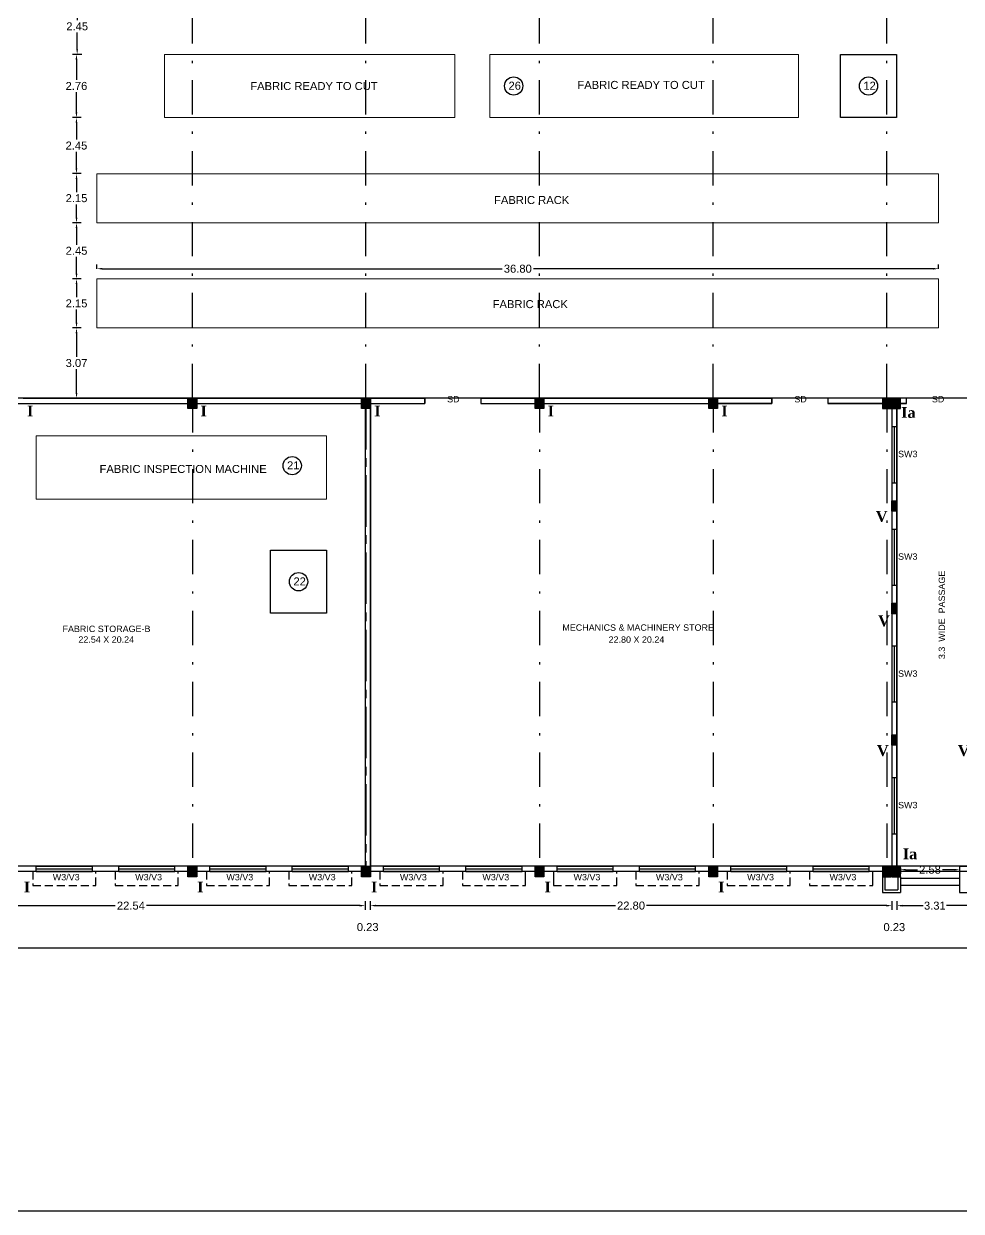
# Model space of a CAD drawing. Header units: metres. Extents: x 3715 to 4596, y 2418 to 2709.
# Drawn here: x 3842.2 to 3883.2, y 2556.4 to 2608.3 of the extents above; entities that cross this region are included whole.
import ezdxf

# ---------------------------------------------------------------- set-up
doc = ezdxf.new("R2010")
doc.units = ezdxf.units.M
doc.header["$MEASUREMENT"] = 0
for name, pattern in [('CENTER2', [1.125, 0.75, -0.125, 0.125, -0.125]), ('DASHDOT', [1, 0.5, -0.25, 0, -0.25]), ('DASHED', [0.75, 0.5, -0.25])]:
    doc.linetypes.add(name, pattern=pattern)
for name, color, linetype in [('BLK_1_FLR_0_BLT_UP_AREA', 46, 'Continuous'), ('BLK_1_FLR_0_CARPET_AREA', 46, 'Continuous'), ('BLK_1_FLR_0_CARPET_AREA_DEDUCT', 46, 'Continuous'), ('BLK_1_FLR_0_EXIT_WIDTH_ DOOR', 7, 'Continuous'), ('WORKSHOP_AREA', 7, 'Continuous')]:
    doc.layers.add(name, color=color, linetype=linetype)
doc.layers.add('MACHINE', color=7, linetype='Continuous', lineweight=0)
doc.styles.add('sheet - sub', font='arial.ttf', dxfattribs={"height": 48})
doc.styles.get("Standard").update_dxf_attribs({"font": 'arial.ttf'})
doc.styles.add('Times New Roman$101', font='timesbd.ttf', dxfattribs={"height": 3.024})
doc.dimstyles.get("Standard").update_dxf_attribs({"dimtxt": 0.35, "dimasz": 0.23, "dimexe": 0.18, "dimexo": 0.0625, "dimgap": 0.09, "dimtad": 0, "dimtih": 1, "dimtoh": 1, "dimzin": 0, "dimdsep": 46, "dimtxsty": 'Standard', "dimcen": 0.09, "dimadec": 0, "dimazin": 0, "dimtfac": 1, "dimtofl": 0, "dimtmove": 2, "dimatfit": 3, "dimfxl": 0, "dimtolj": 1, "dimtzin": 0, "dimarcsym": 0})

# ---------------------------------------------------------------- blocks, each defined once
blk = doc.blocks.new('*D97')
at = {"color": 0, "lineweight": -2, "ltscale": 0.1}
for p, q in [((3880.422, 2569.912), (3880.422, 2569.532)), ((3880.652, 2569.712), (3881.566, 2569.712)), ((3883.501, 2569.712), (3882.587, 2569.712)), ((3883.731, 2569.912), (3883.731, 2569.532))]:
    blk.add_line(p, q, dxfattribs=at)
at = {"color": 0, "ltscale": 0.1}
for points in [[(3880.652, 2569.751), (3880.652, 2569.674), (3880.422, 2569.712)], [(3883.501, 2569.751), (3883.501, 2569.674), (3883.731, 2569.712)]]:
    blk.add_solid(points, dxfattribs=at)
at = {"color": 0, "ltscale": 0.1, "insert": (3882.077, 2569.712), "char_height": 0.35, "attachment_point": 5}
blk.add_mtext('\\A1;3.31', dxfattribs=at)
blk = doc.blocks.new('*D98')
at = {"color": 0, "lineweight": -2, "ltscale": 0.1}
for p, q in [((3879.962, 2569.712), (3879.732, 2569.712)), ((3880.192, 2569.912), (3880.192, 2569.532)), ((3880.422, 2569.912), (3880.422, 2569.532)), ((3880.652, 2569.712), (3880.882, 2569.712))]:
    blk.add_line(p, q, dxfattribs=at)
at = {"color": 0, "ltscale": 0.1}
for points in [[(3879.962, 2569.751), (3879.962, 2569.674), (3880.192, 2569.712)], [(3880.652, 2569.751), (3880.652, 2569.674), (3880.422, 2569.712)]]:
    blk.add_solid(points, dxfattribs=at)
at = {"color": 0, "ltscale": 0.1, "insert": (3880.307, 2568.772), "char_height": 0.35, "attachment_point": 5}
blk.add_mtext('\\A1;0.23', dxfattribs=at)
blk = doc.blocks.new('*D99')
at = {"color": 0, "lineweight": -2, "ltscale": 0.1}
for p, q in [((3857.396, 2569.914), (3857.396, 2569.534)), ((3857.626, 2569.714), (3868.111, 2569.714)), ((3879.962, 2569.714), (3869.477, 2569.714)), ((3880.192, 2569.914), (3880.192, 2569.534))]:
    blk.add_line(p, q, dxfattribs=at)
at = {"color": 0, "ltscale": 0.1}
for points in [[(3857.626, 2569.752), (3857.626, 2569.676), (3857.396, 2569.714)], [(3879.962, 2569.752), (3879.962, 2569.676), (3880.192, 2569.714)]]:
    blk.add_solid(points, dxfattribs=at)
at = {"color": 0, "ltscale": 0.1, "insert": (3868.794, 2569.714), "char_height": 0.35, "attachment_point": 5}
blk.add_mtext('\\A1;22.80', dxfattribs=at)
blk = doc.blocks.new('*D100')
at = {"color": 0, "lineweight": -2, "ltscale": 0.1}
for p, q in [((3856.936, 2569.714), (3856.706, 2569.714)), ((3857.166, 2569.914), (3857.166, 2569.534)), ((3857.396, 2569.914), (3857.396, 2569.534)), ((3857.626, 2569.714), (3857.856, 2569.714))]:
    blk.add_line(p, q, dxfattribs=at)
at = {"color": 0, "ltscale": 0.1}
for points in [[(3856.936, 2569.752), (3856.936, 2569.676), (3857.166, 2569.714)], [(3857.626, 2569.752), (3857.626, 2569.676), (3857.396, 2569.714)]]:
    blk.add_solid(points, dxfattribs=at)
at = {"color": 0, "ltscale": 0.1, "insert": (3857.281, 2568.774), "char_height": 0.35, "attachment_point": 5}
blk.add_mtext('\\A1;0.23', dxfattribs=at)
blk = doc.blocks.new('*D101')
at = {"color": 0, "lineweight": -2, "ltscale": 0.1}
for p, q in [((3834.626, 2569.912), (3834.626, 2569.532)), ((3834.856, 2569.712), (3846.244, 2569.712)), ((3856.936, 2569.712), (3847.61, 2569.712)), ((3857.166, 2569.912), (3857.166, 2569.532))]:
    blk.add_line(p, q, dxfattribs=at)
at = {"color": 0, "ltscale": 0.1}
for points in [[(3834.856, 2569.751), (3834.856, 2569.674), (3834.626, 2569.712)], [(3856.936, 2569.751), (3856.936, 2569.674), (3857.166, 2569.712)]]:
    blk.add_solid(points, dxfattribs=at)
at = {"color": 0, "ltscale": 0.1, "insert": (3846.927, 2569.712), "char_height": 0.35, "attachment_point": 5}
blk.add_mtext('\\A1;22.54', dxfattribs=at)
blk = doc.blocks.new('*D388')
at = {"color": 0, "lineweight": -2, "ltscale": 0.1}
for p, q in [((3834.396, 2568.068), (3834.396, 2567.688)), ((3834.626, 2567.868), (3903.842, 2567.868)), ((3963.273, 2567.868), (3905.375, 2567.868)), ((3963.503, 2568.068), (3963.503, 2567.688))]:
    blk.add_line(p, q, dxfattribs=at)
at = {"color": 0, "ltscale": 0.1}
for points in [[(3834.626, 2567.906), (3834.626, 2567.829), (3834.396, 2567.868)], [(3963.273, 2567.906), (3963.273, 2567.829), (3963.503, 2567.868)]]:
    blk.add_solid(points, dxfattribs=at)
at = {"color": 0, "ltscale": 0.1, "insert": (3904.609, 2567.868), "char_height": 0.35, "attachment_point": 5}
blk.add_mtext('\\A1;129.11', dxfattribs=at)
blk = doc.blocks.new('*D542')
at = {"layer": 'MACHINE', "color": 0, "lineweight": -2, "ltscale": 10}
for p, q in [((3844.75, 2594.971), (3844.37, 2594.971)), ((3844.55, 2594.741), (3844.55, 2593.707)), ((3844.55, 2592.135), (3844.55, 2593.169)), ((3844.75, 2591.905), (3844.37, 2591.905))]:
    blk.add_line(p, q, dxfattribs=at)
at = {"layer": 'MACHINE', "color": 0, "ltscale": 10}
for points in [[(3844.512, 2594.741), (3844.588, 2594.741), (3844.55, 2594.971)], [(3844.512, 2592.135), (3844.588, 2592.135), (3844.55, 2591.905)]]:
    blk.add_solid(points, dxfattribs=at)
at = {"layer": 'MACHINE', "color": 0, "ltscale": 10, "insert": (3844.55, 2593.438), "char_height": 0.35, "attachment_point": 5}
blk.add_mtext('\\A1;3.07', dxfattribs=at)
blk = doc.blocks.new('*D544')
at = {"layer": 'MACHINE', "color": 0, "lineweight": -2, "ltscale": 10}
for p, q in [((3844.75, 2599.571), (3844.37, 2599.571)), ((3844.55, 2599.341), (3844.55, 2598.613)), ((3844.55, 2597.348), (3844.55, 2598.076)), ((3844.75, 2597.118), (3844.37, 2597.118))]:
    blk.add_line(p, q, dxfattribs=at)
at = {"layer": 'MACHINE', "color": 0, "ltscale": 10}
for points in [[(3844.512, 2599.341), (3844.588, 2599.341), (3844.55, 2599.571)], [(3844.512, 2597.348), (3844.588, 2597.348), (3844.55, 2597.118)]]:
    blk.add_solid(points, dxfattribs=at)
at = {"layer": 'MACHINE', "color": 0, "ltscale": 10, "insert": (3844.55, 2598.345), "char_height": 0.35, "attachment_point": 5}
blk.add_mtext('\\A1;2.45', dxfattribs=at)
blk = doc.blocks.new('*D559')
at = {"layer": 'MACHINE', "color": 0, "lineweight": -2, "ltscale": 10}
for p, q in [((3844.75, 2601.718), (3844.37, 2601.718)), ((3844.55, 2601.488), (3844.55, 2600.913)), ((3844.55, 2599.801), (3844.55, 2600.376)), ((3844.75, 2599.571), (3844.37, 2599.571))]:
    blk.add_line(p, q, dxfattribs=at)
at = {"layer": 'MACHINE', "color": 0, "ltscale": 10}
for points in [[(3844.512, 2601.488), (3844.588, 2601.488), (3844.55, 2601.718)], [(3844.512, 2599.801), (3844.588, 2599.801), (3844.55, 2599.571)]]:
    blk.add_solid(points, dxfattribs=at)
at = {"layer": 'MACHINE', "color": 0, "ltscale": 10, "insert": (3844.55, 2600.645), "char_height": 0.35, "attachment_point": 5}
blk.add_mtext('\\A1;2.15', dxfattribs=at)
blk = doc.blocks.new('*D545')
at = {"layer": 'MACHINE', "color": 0, "lineweight": -2, "ltscale": 10}
for p, q in [((3844.75, 2597.118), (3844.37, 2597.118)), ((3844.55, 2596.888), (3844.55, 2596.313)), ((3844.55, 2595.201), (3844.55, 2595.776)), ((3844.75, 2594.971), (3844.37, 2594.971))]:
    blk.add_line(p, q, dxfattribs=at)
at = {"layer": 'MACHINE', "color": 0, "ltscale": 10}
for points in [[(3844.512, 2596.888), (3844.588, 2596.888), (3844.55, 2597.118)], [(3844.512, 2595.201), (3844.588, 2595.201), (3844.55, 2594.971)]]:
    blk.add_solid(points, dxfattribs=at)
at = {"layer": 'MACHINE', "color": 0, "ltscale": 10, "insert": (3844.55, 2596.045), "char_height": 0.35, "attachment_point": 5}
blk.add_mtext('\\A1;2.15', dxfattribs=at)
blk = doc.blocks.new('*D546')
at = {"layer": 'MACHINE', "color": 0, "lineweight": -2, "ltscale": 10}
for p, q in [((3844.747, 2606.931), (3844.367, 2606.931)), ((3844.547, 2606.701), (3844.547, 2605.82)), ((3844.547, 2604.401), (3844.547, 2605.283)), ((3844.747, 2604.171), (3844.367, 2604.171))]:
    blk.add_line(p, q, dxfattribs=at)
at = {"layer": 'MACHINE', "color": 0, "ltscale": 10}
for points in [[(3844.508, 2606.701), (3844.585, 2606.701), (3844.547, 2606.931)], [(3844.508, 2604.401), (3844.585, 2604.401), (3844.547, 2604.171)]]:
    blk.add_solid(points, dxfattribs=at)
at = {"layer": 'MACHINE', "color": 0, "ltscale": 10, "insert": (3844.547, 2605.551), "char_height": 0.35, "attachment_point": 5}
blk.add_mtext('\\A1;2.76', dxfattribs=at)
blk = doc.blocks.new('*D547')
at = {"layer": 'MACHINE', "color": 0, "lineweight": -2, "ltscale": 10}
for p, q in [((3844.778, 2609.385), (3844.398, 2609.385)), ((3844.578, 2609.155), (3844.578, 2608.427)), ((3844.578, 2607.161), (3844.578, 2607.889)), ((3844.778, 2606.931), (3844.398, 2606.931))]:
    blk.add_line(p, q, dxfattribs=at)
at = {"layer": 'MACHINE', "color": 0, "ltscale": 10}
for points in [[(3844.54, 2609.155), (3844.616, 2609.155), (3844.578, 2609.385)], [(3844.54, 2607.161), (3844.616, 2607.161), (3844.578, 2606.931)]]:
    blk.add_solid(points, dxfattribs=at)
at = {"layer": 'MACHINE', "color": 0, "ltscale": 10, "insert": (3844.578, 2608.158), "char_height": 0.35, "attachment_point": 5}
blk.add_mtext('\\A1;2.45', dxfattribs=at)
blk = doc.blocks.new('*D560')
at = {"layer": 'MACHINE', "color": 0, "lineweight": -2, "ltscale": 10}
for p, q in [((3844.747, 2604.171), (3844.367, 2604.171)), ((3844.547, 2603.941), (3844.547, 2603.213)), ((3844.547, 2601.948), (3844.547, 2602.676)), ((3844.747, 2601.718), (3844.367, 2601.718))]:
    blk.add_line(p, q, dxfattribs=at)
at = {"layer": 'MACHINE', "color": 0, "ltscale": 10}
for points in [[(3844.508, 2603.941), (3844.585, 2603.941), (3844.547, 2604.171)], [(3844.508, 2601.948), (3844.585, 2601.948), (3844.547, 2601.718)]]:
    blk.add_solid(points, dxfattribs=at)
at = {"layer": 'MACHINE', "color": 0, "ltscale": 10, "insert": (3844.547, 2602.945), "char_height": 0.35, "attachment_point": 5}
blk.add_mtext('\\A1;2.45', dxfattribs=at)
blk = doc.blocks.new('*D554')
at = {"layer": 'MACHINE', "color": 0, "lineweight": -2, "ltscale": 10}
for p, q in [((3845.444, 2597.561), (3845.444, 2597.741)), ((3882.244, 2597.561), (3882.244, 2597.741)), ((3845.674, 2597.561), (3863.164, 2597.561)), ((3882.014, 2597.561), (3864.524, 2597.561))]:
    blk.add_line(p, q, dxfattribs=at)
at = {"layer": 'MACHINE', "color": 0, "ltscale": 10}
for points in [[(3845.674, 2597.599), (3845.674, 2597.523), (3845.444, 2597.561)], [(3882.014, 2597.599), (3882.014, 2597.523), (3882.244, 2597.561)]]:
    blk.add_solid(points, dxfattribs=at)
at = {"layer": 'MACHINE', "color": 0, "ltscale": 10, "insert": (3863.844, 2597.561), "char_height": 0.35, "attachment_point": 5}
blk.add_mtext('\\A1;36.80', dxfattribs=at)
blk = doc.blocks.new('*D663')
at = {"layer": 'BLK_1_FLR_0_EXIT_WIDTH_ DOOR', "color": 0, "lineweight": -2}
for p, q in [((3880.575, 2571.372), (3880.575, 2571.104)), ((3880.805, 2571.284), (3881.318, 2571.284)), ((3882.926, 2571.284), (3882.414, 2571.284)), ((3883.156, 2571.372), (3883.156, 2571.104))]:
    blk.add_line(p, q, dxfattribs=at)
at = {"layer": 'BLK_1_FLR_0_EXIT_WIDTH_ DOOR', "color": 0}
for points in [[(3880.805, 2571.323), (3880.805, 2571.246), (3880.575, 2571.284)], [(3882.926, 2571.323), (3882.926, 2571.246), (3883.156, 2571.284)]]:
    blk.add_solid(points, dxfattribs=at)
at = {"layer": 'BLK_1_FLR_0_EXIT_WIDTH_ DOOR', "color": 0, "insert": (3881.866, 2571.284), "char_height": 0.35, "attachment_point": 5}
blk.add_mtext('\\A1;2.58', dxfattribs=at)

msp = doc.modelspace()

# ---------------------------------------------------------------- hatches: boundary and pattern name
at = {"ltscale": 10}
for points in [[(3849.42298, 2591.90462), (3849.80631, 2591.90462), (3849.80631, 2591.44462), (3849.42298, 2591.44462)], [(3857.01298, 2591.90462), (3857.39631, 2591.90462), (3857.39631, 2591.44462), (3857.01298, 2591.44462)], [(3864.60298, 2591.90462), (3864.98631, 2591.90462), (3864.98631, 2591.44462), (3864.60298, 2591.44462)], [(3872.19298, 2591.90462), (3872.57631, 2591.90462), (3872.57631, 2591.44462), (3872.19298, 2591.44462)], [(3880.16631, 2591.90462), (3879.78298, 2591.90462), (3879.78298, 2591.44462), (3880.16631, 2591.44462)], [(3880.5752, 2591.90462), (3880.19187, 2591.90462), (3880.19187, 2591.44462), (3880.5752, 2591.44462)], [(3880.19187, 2586.95962), (3880.19187, 2587.41962), (3880.42187, 2587.41962), (3880.42187, 2586.95962)], [(3880.19187, 2582.47462), (3880.19187, 2582.93462), (3880.42187, 2582.93462), (3880.42187, 2582.47462)], [(3880.19187, 2576.72462), (3880.19187, 2577.18462), (3880.42187, 2577.18462), (3880.42187, 2576.72462)], [(3849.42298, 2571.43462), (3849.80631, 2571.43462), (3849.80631, 2570.97462), (3849.42298, 2570.97462)], [(3857.01298, 2571.43462), (3857.39631, 2571.43462), (3857.39631, 2570.97462), (3857.01298, 2570.97462)], [(3864.60298, 2571.43462), (3864.98631, 2571.43462), (3864.98631, 2570.97462), (3864.60298, 2570.97462)], [(3872.19298, 2571.43462), (3872.57631, 2571.43462), (3872.57631, 2570.97462), (3872.19298, 2570.97462)], [(3880.16631, 2571.43462), (3879.78298, 2571.43462), (3879.78298, 2570.97462), (3880.16631, 2570.97462)], [(3880.5752, 2571.43462), (3880.19187, 2571.43462), (3880.19187, 2570.97462), (3880.5752, 2570.97462)]]:
    msp.add_hatch(color=256, dxfattribs=at).paths.add_polyline_path(points)

# ---------------------------------------------------------------- linework, layer by layer
at = {"linetype": 'DASHDOT', "ltscale": 3}
for p, q in [((3849.61465, 2591.90456), (3849.61465, 2630.54462)), ((3857.20465, 2591.90456), (3857.20465, 2630.54462)), ((3864.79465, 2591.90456), (3864.79465, 2630.54462)), ((3872.38465, 2591.90456), (3872.38465, 2630.54462)), ((3879.97465, 2591.90456), (3879.97465, 2630.54462)), ((3849.61465, 2591.90462), (3849.61465, 2571.43462)), ((3864.79465, 2591.90462), (3864.79465, 2571.43462)), ((3872.38465, 2591.90462), (3872.38465, 2571.43462)), ((3879.97465, 2591.90462), (3879.97465, 2571.43462))]:
    msp.add_line(p, q, dxfattribs=at)
at = {"ltscale": 10}
for p, q in [((3842.21631, 2591.90462), (3849.42298, 2591.90462)), ((3842.21631, 2591.67462), (3849.42298, 2591.67462)), ((3849.80631, 2591.90462), (3857.01298, 2591.90462)), ((3849.80631, 2591.67462), (3857.01298, 2591.67462)), ((3857.39631, 2591.90462), (3859.77298, 2591.90462)), ((3857.39631, 2591.67462), (3859.77298, 2591.67462)), ((3857.39631, 2591.67462), (3857.39631, 2571.43462)), ((3859.77298, 2591.90462), (3859.77298, 2591.67462)), ((3862.22631, 2591.90462), (3864.60298, 2591.90462)), ((3862.22631, 2591.90462), (3862.22631, 2591.67462)), ((3862.22631, 2591.67462), (3864.60298, 2591.67462)), ((3864.98631, 2591.90462), (3872.19298, 2591.90462)), ((3864.98631, 2591.67462), (3872.19298, 2591.67462)), ((3872.57631, 2591.90462), (3874.95298, 2591.90435)), ((3874.95298, 2591.67435), (3872.57631, 2591.67435)), ((3874.95298, 2591.90435), (3874.95298, 2591.67435)), ((3879.78298, 2591.90462), (3877.40631, 2591.90462)), ((3877.40631, 2591.90462), (3877.40631, 2591.67462)), ((3879.78298, 2591.67462), (3877.40631, 2591.67462)), ((3880.84353, 2591.67462), (3880.84353, 2591.90462)), ((3857.16631, 2591.44462), (3857.16631, 2571.43462)), ((3880.19187, 2591.44462), (3880.19187, 2590.65879)), ((3880.42187, 2591.44462), (3880.42187, 2590.65879)), ((3880.19187, 2590.65879), (3880.42187, 2590.65879)), ((3880.19187, 2588.20545), (3880.19187, 2587.41962)), ((3880.19187, 2588.20545), (3880.42187, 2588.20545)), ((3880.42187, 2588.20545), (3880.42187, 2587.41962)), ((3880.19187, 2586.95962), (3880.19187, 2586.17379)), ((3880.42187, 2586.95962), (3880.42187, 2586.17379)), ((3880.19187, 2586.17379), (3880.42187, 2586.17379)), ((3880.19187, 2583.72045), (3880.19187, 2582.93462)), ((3880.19187, 2583.72045), (3880.42187, 2583.72045)), ((3880.42187, 2583.72045), (3880.42187, 2582.93462)), ((3880.19187, 2582.47462), (3880.19187, 2581.05629)), ((3880.42187, 2582.47462), (3880.42187, 2581.05629)), ((3880.42187, 2581.05629), (3880.19187, 2581.05629)), ((3880.19187, 2578.60295), (3880.19187, 2577.18462)), ((3880.42187, 2578.60295), (3880.19187, 2578.60295)), ((3880.42187, 2578.60295), (3880.42187, 2577.18462)), ((3880.19187, 2576.72462), (3880.19187, 2575.30629)), ((3880.42187, 2576.72462), (3880.42187, 2575.30629)), ((3880.42187, 2575.30629), (3880.19187, 2575.30629)), ((3880.19187, 2572.85295), (3880.19187, 2571.43462)), ((3880.19187, 2572.85295), (3880.42187, 2572.85295)), ((3880.42187, 2572.85295), (3880.42187, 2571.43462)), ((3842.79131, 2571.20462), (3842.79131, 2571.43462)), ((3842.79131, 2571.20462), (3842.79131, 2571.43462)), ((3845.24465, 2571.20462), (3845.24465, 2571.43462)), ((3846.39465, 2571.20462), (3846.39465, 2571.43462)), ((3848.84798, 2571.20462), (3848.84798, 2571.43462)), ((3850.38131, 2571.20462), (3850.38131, 2571.43462)), ((3850.38131, 2571.20462), (3850.38131, 2571.43462)), ((3852.83465, 2571.20462), (3852.83465, 2571.43462)), ((3853.98465, 2571.20462), (3853.98465, 2571.43462)), ((3856.43798, 2571.20462), (3856.43798, 2571.43462)), ((3857.97131, 2571.20462), (3857.97131, 2571.43462)), ((3857.97131, 2571.20462), (3857.97131, 2571.43462)), ((3860.42465, 2571.20462), (3860.42465, 2571.43462)), ((3861.57465, 2571.20462), (3861.57465, 2571.43462)), ((3864.02798, 2571.20462), (3864.02798, 2571.43462)), ((3865.56131, 2571.20462), (3865.56131, 2571.43462)), ((3865.56131, 2571.20462), (3865.56131, 2571.43462)), ((3868.01465, 2571.20462), (3868.01465, 2571.43462)), ((3869.16465, 2571.20462), (3869.16465, 2571.43462)), ((3871.61798, 2571.20462), (3871.61798, 2571.43462)), ((3873.15131, 2571.20462), (3873.15131, 2571.43462)), ((3873.15131, 2571.20462), (3873.15131, 2571.43462)), ((3875.60465, 2571.20462), (3875.60465, 2571.43462)), ((3876.75465, 2571.20462), (3876.75465, 2571.43462)), ((3879.20798, 2571.20462), (3879.20798, 2571.43462)), ((3880.5752, 2571.43462), (3880.19187, 2571.43462)), ((3880.19187, 2571.43462), (3880.19187, 2570.97462)), ((3880.5752, 2570.97462), (3880.5752, 2571.43462)), ((3883.15615, 2571.20462), (3880.5752, 2571.20462)), ((3883.15615, 2571.43462), (3883.73131, 2571.43462)), ((3883.15615, 2571.43462), (3883.15615, 2570.28462)), ((3879.78298, 2570.97462), (3879.78298, 2570.28462)), ((3879.89798, 2570.97462), (3879.89798, 2570.39962)), ((3880.19187, 2570.97462), (3880.5752, 2570.97462)), ((3880.46036, 2570.97462), (3880.46036, 2570.39962)), ((3883.15615, 2570.89795), (3880.5752, 2570.89795)), ((3880.57536, 2570.97462), (3880.57536, 2570.28462)), ((3879.78298, 2570.28462), (3880.57536, 2570.28462)), ((3879.89798, 2570.39962), (3880.46036, 2570.39962)), ((3883.15615, 2570.59129), (3880.5752, 2570.59129)), ((3883.15615, 2570.28462), (3883.96131, 2570.28462))]:
    msp.add_line(p, q, dxfattribs=at)
at = {"linetype": 'CENTER2', "ltscale": 3}
msp.add_line((3857.20465, 2591.90462), (3857.20465, 2571.43462), dxfattribs=at)
at = {"linetype": 'Continuous', "ltscale": 10}
for p, q in [((3880.19187, 2590.65879), (3880.19187, 2588.20545)), ((3880.42187, 2590.65879), (3880.42187, 2588.20545)), ((3880.19187, 2586.17379), (3880.19187, 2583.72045)), ((3880.42187, 2586.17379), (3880.42187, 2583.72045)), ((3880.19187, 2581.05629), (3880.19187, 2578.60295)), ((3880.42187, 2581.05629), (3880.42187, 2578.60295)), ((3880.19187, 2575.30629), (3880.19187, 2572.85295)), ((3880.42187, 2575.30629), (3880.42187, 2572.85295)), ((3842.79131, 2571.43462), (3845.24465, 2571.43462)), ((3842.79131, 2571.20462), (3845.24465, 2571.20462)), ((3846.39465, 2571.43462), (3848.84798, 2571.43462)), ((3846.39465, 2571.20462), (3848.84798, 2571.20462)), ((3850.38131, 2571.43462), (3852.83465, 2571.43462)), ((3850.38131, 2571.20462), (3852.83465, 2571.20462)), ((3853.98465, 2571.43462), (3856.43798, 2571.43462)), ((3853.98465, 2571.20462), (3856.43798, 2571.20462)), ((3857.97131, 2571.43462), (3860.42465, 2571.43462)), ((3857.97131, 2571.20462), (3860.42465, 2571.20462)), ((3861.57465, 2571.43462), (3864.02798, 2571.43462)), ((3861.57465, 2571.20462), (3864.02798, 2571.20462)), ((3865.56131, 2571.43462), (3868.01465, 2571.43462)), ((3865.56131, 2571.20462), (3868.01465, 2571.20462)), ((3869.16465, 2571.43462), (3871.61798, 2571.43462)), ((3869.16465, 2571.20462), (3871.61798, 2571.20462)), ((3873.15131, 2571.43462), (3875.60465, 2571.43462)), ((3873.15131, 2571.20462), (3875.60465, 2571.20462)), ((3876.75465, 2571.43462), (3879.20798, 2571.43462)), ((3876.75465, 2571.20462), (3879.20798, 2571.20462))]:
    msp.add_line(p, q, dxfattribs=at)
at = {"linetype": 'DASHED', "ltscale": 0.7}
for p, q in [((3846.24131, 2571.20462), (3846.24131, 2570.59129)), ((3849.00131, 2570.59129), (3849.00131, 2571.20462)), ((3850.22798, 2571.20462), (3850.22798, 2570.59129)), ((3852.98798, 2570.59129), (3852.98798, 2571.20462)), ((3853.83131, 2571.20462), (3853.83131, 2570.59129)), ((3856.59131, 2570.59129), (3856.59131, 2571.20462)), ((3857.81798, 2571.20462), (3857.81798, 2570.59129)), ((3860.57798, 2570.59129), (3860.57798, 2571.20462)), ((3861.42131, 2571.20462), (3861.42131, 2570.59129)), ((3868.16798, 2570.59129), (3868.16798, 2571.20462)), ((3869.01131, 2571.20462), (3869.01131, 2570.59129)), ((3871.77131, 2570.59129), (3871.77131, 2571.20462)), ((3872.99798, 2571.20462), (3872.99798, 2570.59129)), ((3875.75798, 2570.59129), (3875.75798, 2571.20462)), ((3876.60131, 2571.20462), (3876.60131, 2570.59129)), ((3846.24131, 2570.59129), (3849.00131, 2570.59129)), ((3850.22798, 2570.59129), (3852.98798, 2570.59129)), ((3853.83131, 2570.59129), (3856.59131, 2570.59129)), ((3857.81798, 2570.59129), (3860.57798, 2570.59129)), ((3861.42131, 2570.59129), (3864.18131, 2570.59129)), ((3865.40798, 2570.59129), (3868.16798, 2570.59129)), ((3869.01131, 2570.59129), (3871.77131, 2570.59129)), ((3872.99798, 2570.59129), (3875.75798, 2570.59129)), ((3876.60131, 2570.59129), (3879.36131, 2570.59129))]:
    msp.add_line(p, q, dxfattribs=at)
at = {"linetype": 'DASHED', "ltscale": 5}
for p, q in [((3864.18131, 2570.59129), (3864.18131, 2571.20462)), ((3865.40798, 2571.20462), (3865.40798, 2570.59129)), ((3879.36131, 2570.59129), (3879.36131, 2571.20462))]:
    msp.add_line(p, q, dxfattribs=at)
at = {"linetype": 'DASHED'}
msp.add_line((3883.15615, 2571.43462), (3880.5752, 2571.43462), dxfattribs=at)
for points in [[(3820.05361, 2641.35404), (3988.89013, 2641.35404), (3988.89013, 2556.35053), (3820.05361, 2556.35053)], [(3877.95094, 2606.93126), (3880.40428, 2606.93126), (3880.40428, 2604.17126), (3877.95094, 2604.17126)], [(3853.03133, 2585.25606), (3855.48466, 2585.25606), (3855.48466, 2582.49606), (3853.03133, 2582.49606)]]:
    msp.add_lwpolyline(points, close=True)
at = {"color": 1, "ltscale": 0.1}
msp.add_lwpolyline([(3971.05465, 2630.77462), (3971.05465, 2580.40462), (3963.50298, 2580.40462), (3963.50298, 2571.20462), (3834.39631, 2571.20462), (3834.39631, 2580.40462), (3826.84465, 2580.40462), (3826.84465, 2630.77462), (3971.05465, 2630.77462)], close=True, dxfattribs=at)
at = {"ltscale": 10}
for points in [[(3849.42298, 2591.90462), (3849.80631, 2591.90462), (3849.80631, 2591.44462), (3849.42298, 2591.44462)], [(3857.01298, 2591.90462), (3857.39631, 2591.90462), (3857.39631, 2591.44462), (3857.01298, 2591.44462)], [(3864.60298, 2591.90462), (3864.98631, 2591.90462), (3864.98631, 2591.44462), (3864.60298, 2591.44462)], [(3872.19298, 2591.90462), (3872.57631, 2591.90462), (3872.57631, 2591.44462), (3872.19298, 2591.44462)], [(3880.16631, 2591.90462), (3879.78298, 2591.90462), (3879.78298, 2591.44462), (3880.16631, 2591.44462)], [(3880.5752, 2591.90462), (3880.19187, 2591.90462), (3880.19187, 2591.44462), (3880.5752, 2591.44462)], [(3880.19187, 2586.95962), (3880.19187, 2587.41962), (3880.42187, 2587.41962), (3880.42187, 2586.95962)], [(3880.19187, 2582.47462), (3880.19187, 2582.93462), (3880.42187, 2582.93462), (3880.42187, 2582.47462)], [(3880.19187, 2576.72462), (3880.19187, 2577.18462), (3880.42187, 2577.18462), (3880.42187, 2576.72462)], [(3849.42298, 2571.43462), (3849.80631, 2571.43462), (3849.80631, 2570.97462), (3849.42298, 2570.97462)], [(3857.01298, 2571.43462), (3857.39631, 2571.43462), (3857.39631, 2570.97462), (3857.01298, 2570.97462)], [(3864.60298, 2571.43462), (3864.98631, 2571.43462), (3864.98631, 2570.97462), (3864.60298, 2570.97462)], [(3872.19298, 2571.43462), (3872.57631, 2571.43462), (3872.57631, 2570.97462), (3872.19298, 2570.97462)], [(3880.16631, 2571.43462), (3879.78298, 2571.43462), (3879.78298, 2570.97462), (3880.16631, 2570.97462)]]:
    msp.add_lwpolyline(points, close=True, dxfattribs=at)
for points in [[(3880.84353, 2591.90462), (3880.5752, 2591.90462)], [(3880.84353, 2591.67462), (3880.5752, 2591.67462)], [(3842.79131, 2571.43462), (3842.21631, 2571.43462)], [(3842.79131, 2571.20462), (3842.21631, 2571.20462)], [(3842.79131, 2571.31962), (3845.24465, 2571.31962)], [(3846.39465, 2571.43462), (3845.24465, 2571.43462)], [(3846.39465, 2571.20462), (3845.24465, 2571.20462)], [(3846.39465, 2571.31962), (3848.84798, 2571.31962)], [(3849.42298, 2571.43462), (3848.84798, 2571.43462)], [(3849.42298, 2571.20462), (3848.84798, 2571.20462)], [(3850.38131, 2571.43462), (3849.80631, 2571.43462)], [(3850.38131, 2571.20462), (3849.80631, 2571.20462)], [(3850.38131, 2571.31962), (3852.83465, 2571.31962)], [(3853.98465, 2571.43462), (3852.83465, 2571.43462)], [(3853.98465, 2571.20462), (3852.83465, 2571.20462)], [(3853.98465, 2571.31962), (3856.43798, 2571.31962)], [(3857.01298, 2571.43462), (3856.43798, 2571.43462)], [(3857.01298, 2571.20462), (3856.43798, 2571.20462)], [(3857.97131, 2571.43462), (3857.39631, 2571.43462)], [(3857.97131, 2571.20462), (3857.39631, 2571.20462)], [(3857.97131, 2571.31962), (3860.42465, 2571.31962)], [(3861.57465, 2571.43462), (3860.42465, 2571.43462)], [(3861.57465, 2571.20462), (3860.42465, 2571.20462)], [(3861.57465, 2571.31962), (3864.02798, 2571.31962)], [(3864.60298, 2571.43462), (3864.02798, 2571.43462)], [(3864.60298, 2571.20462), (3864.02798, 2571.20462)], [(3865.56131, 2571.43462), (3864.98631, 2571.43462)], [(3865.56131, 2571.20462), (3864.98631, 2571.20462)], [(3865.56131, 2571.31962), (3868.01465, 2571.31962)], [(3869.16465, 2571.43462), (3868.01465, 2571.43462)], [(3869.16465, 2571.20462), (3868.01465, 2571.20462)], [(3869.16465, 2571.31962), (3871.61798, 2571.31962)], [(3872.19298, 2571.43462), (3871.61798, 2571.43462)], [(3872.19298, 2571.20462), (3871.61798, 2571.20462)], [(3873.15131, 2571.43462), (3872.57631, 2571.43462)], [(3873.15131, 2571.20462), (3872.57631, 2571.20462)], [(3873.15131, 2571.31962), (3875.60465, 2571.31962)], [(3876.75465, 2571.43462), (3875.60465, 2571.43462)], [(3876.75465, 2571.20462), (3875.60465, 2571.20462)], [(3876.75465, 2571.31962), (3879.20798, 2571.31962)], [(3879.78298, 2571.43462), (3879.20798, 2571.43462)], [(3879.78298, 2571.20462), (3879.20798, 2571.20462)]]:
    msp.add_lwpolyline(points, dxfattribs=at)
at = {"linetype": 'Continuous', "ltscale": 0.9}
for points in [[(3880.30687, 2590.65879), (3880.30687, 2588.20545)], [(3880.30687, 2586.17379), (3880.30687, 2583.72045)], [(3880.30687, 2581.05629), (3880.30687, 2578.60295)], [(3880.30687, 2575.30629), (3880.30687, 2572.85295)]]:
    msp.add_lwpolyline(points, dxfattribs=at)
at = {"linetype": 'DASHED', "ltscale": 0.7}
msp.add_lwpolyline([(3842.63798, 2571.20462), (3842.63798, 2570.59129), (3845.39798, 2570.59129), (3845.39798, 2571.20462)], dxfattribs=at)
for centre in [(3863.66159, 2605.55126), (3879.17761, 2605.55126), (3853.97937, 2588.95143), (3854.258, 2583.87606)]:
    msp.add_circle(centre, 0.4)
at = {"layer": 'BLK_1_FLR_0_BLT_UP_AREA', "color": 46, "ltscale": 0.1}
msp.add_lwpolyline([(3896.59046, 2571.20462), (3834.39631, 2571.20462), (3834.39631, 2588.60795), (3826.84465, 2588.60795), (3826.84465, 2630.77462), (3971.05465, 2630.77462), (3971.05465, 2588.60795), (3963.50298, 2588.60795), (3963.50298, 2571.20462), (3901.28689, 2571.20462), (3901.28689, 2569.69243), (3902.19498, 2569.69243), (3902.19498, 2561.2088), (3895.68152, 2561.2088), (3895.68152, 2569.69243), (3896.59046, 2569.69243)], close=True, dxfattribs=at)
at = {"layer": 'BLK_1_FLR_0_CARPET_AREA', "color": 46}
for points in [[(3883.73131, 2571.43462), (3880.42187, 2571.43462), (3880.42187, 2591.67462), (3880.84353, 2591.67462), (3880.84353, 2591.90462), (3877.40631, 2591.90462), (3877.40631, 2591.67462), (3880.19187, 2591.67462), (3880.19187, 2571.43462), (3857.39631, 2571.43462), (3857.39631, 2591.67462), (3859.77298, 2591.67462), (3859.77298, 2591.90462), (3832.19215, 2591.90462)], [(3834.62631, 2591.67462), (3857.16631, 2591.67462), (3857.16631, 2571.43462), (3834.62631, 2571.43462)]]:
    msp.add_lwpolyline(points, dxfattribs=at)
at = {"layer": 'BLK_1_FLR_0_CARPET_AREA_DEDUCT'}
msp.add_lwpolyline([(3862.22631, 2591.67462), (3874.95298, 2591.67462), (3874.95298, 2591.90435), (3862.22631, 2591.90435)], close=True, dxfattribs=at)
at = {"layer": 'MACHINE', "lineweight": 13, "ltscale": 10}
for points in [[(3848.39418, 2606.93126), (3861.08866, 2606.93126), (3861.08866, 2604.17126), (3848.39418, 2604.17126)], [(3862.62199, 2604.17126), (3876.11094, 2604.17126), (3876.11094, 2606.93126), (3862.62199, 2606.93126)], [(3845.44428, 2599.57126), (3882.24428, 2599.57126), (3882.24428, 2601.71793), (3845.44428, 2601.71793)], [(3845.44428, 2594.97126), (3882.24428, 2594.97126), (3882.24428, 2597.11793), (3845.44428, 2597.11793)], [(3842.79018, 2590.25216), (3855.48466, 2590.25216), (3855.48466, 2587.49216), (3842.79018, 2587.49216)]]:
    msp.add_lwpolyline(points, close=True, dxfattribs=at)
at = {"layer": 'WORKSHOP_AREA'}
msp.add_lwpolyline([(3970.82465, 2591.90462), (3827.07465, 2591.90462), (3827.07465, 2630.54462), (3970.82465, 2630.54462)], close=True, dxfattribs=at)

# ---------------------------------------------------------------- texts
at = {"color": 7, "style": 'Times New Roman$101'}
for s, height, p in [('I', 0.46718, (3842.38838, 2591.10535)), ('I', 0.46854, (3849.9721, 2591.1043)), ('I', 0.46718, (3857.56908, 2591.10535)), ('I', 0.46854, (3865.1528, 2591.1043)), ('I', 0.46854, (3872.74646, 2591.1043)), ('Ia', 0.467652, (3880.60529, 2591.04277)), ('V', 0.47555, (3879.49338, 2586.49348)), ('V', 0.47548, (3879.5961, 2581.92738)), ('V', 0.47711, (3879.5413, 2576.25805)), ('V', 0.47548, (3883.08125, 2576.25935)), ('Ia', 0.468894, (3880.67605, 2571.74341)), ('I', 0.46718, (3842.24495, 2570.29322)), ('I', 0.46854, (3849.82867, 2570.29217)), ('I', 0.46718, (3857.42565, 2570.29322)), ('I', 0.46854, (3865.00937, 2570.29217)), ('I', 0.46854, (3872.60303, 2570.29217))]:
    msp.add_text(s, height=height, dxfattribs=at).set_placement(p)
at = {"char_height": 0.35, "attachment_point": 1}
for s, insert in [('26', (3863.43733, 2605.73917)), ('12', (3878.95335, 2605.73917)), ('21', (3853.75511, 2589.13934)), ('22', (3854.03373, 2584.06397))]:
    msp.add_mtext_dynamic_manual_height_columns(s, width=0.9501591, gutter_width=1, heights=[0], dxfattribs=dict(at, insert=insert))
at = {"ltscale": 6, "char_height": 0.28, "attachment_point": 1, "style": 'sheet - sub'}
for s, insert, width, rotation in [('{\\W3.025414; }SD', (3860.42629, 2591.99632), 1.1625771, 0), ('{\\W3.025414; }SD', (3875.60629, 2591.9962), 1.1625771, 0), ('{\\W3.025414; }SD', (3881.62022, 2591.9962), 1.1625771, 0), ('{\\W1.61153; }SW3', (3880.29597, 2589.60158), 1.1625771, 0), ('{\\W1.61153; }SW3', (3880.29597, 2585.11658), 1.1625771, 0), ('3.3  WIDE  PASSAGE', (3882.24383, 2580.49183), 13.4420838, 90), ('{\\W1.61153; }SW3', (3880.29597, 2579.99908), 1.1625771, 0), ('{\\W1.61153; }SW3', (3880.29597, 2574.24908), 1.1625771, 0), ('W3/V3', (3843.51198, 2571.09856), 0.954019, 0), ('W3/V3', (3866.28198, 2571.09856), 0.954019, 0), ('W3/V3', (3869.88531, 2571.09856), 0.954019, 0), ('W3/V3', (3873.87198, 2571.09856), 0.954019, 0), ('W3/V3', (3877.47531, 2571.09856), 0.954019, 0)]:
    msp.add_mtext(s, dxfattribs=dict(at, insert=insert, width=width, rotation=rotation))
at = {"ltscale": 6, "insert": (3840.36646, 2581.95378), "char_height": 0.28, "width": 10.9354805, "attachment_point": 1, "style": 'sheet - sub'}
msp.add_mtext('{\\W8.2142;    }FABRIC STORAGE-B\\P{\\W9.81108;    }22.54 X 20.24', dxfattribs=at)
at = {"ltscale": 10, "char_height": 0.28, "attachment_point": 1, "style": 'sheet - sub'}
for s, insert, width in [('MECHANICS & MACHINERY STORE', (3865.79216, 2582.01146), 14.2771486), ('22.80 X 20.24', (3867.81466, 2581.48515), 4.4397635)]:
    msp.add_mtext(s, dxfattribs=dict(at, insert=insert, width=width))
at = {"linetype": 'DASHED', "ltscale": 5, "char_height": 0.28, "width": 0.954019, "attachment_point": 1, "rotation": 0, "style": 'sheet - sub'}
for insert in [(3847.11531, 2571.09856), (3851.10198, 2571.09856), (3854.70531, 2571.09856), (3858.69198, 2571.09856), (3862.29531, 2571.09856)]:
    msp.add_mtext('W3/V3', dxfattribs=dict(at, insert=insert))
at = {"layer": 'MACHINE', "ltscale": 6, "char_height": 0.35, "width": 12.9866965, "style": 'sheet - sub'}
for s, insert, attachment_point in [('FABRIC READY TO CUT', (3857.71573, 2605.36929), 9), ('FABRIC READY TO CUT', (3872.01896, 2605.41844), 9), ('FABRIC RACK', (3866.09442, 2600.38569), 9), ('FABRIC RACK', (3866.0312, 2595.83474), 9), ('FABRIC INSPECTION MACHINE ', (3845.55771, 2588.98171), 1)]:
    msp.add_mtext(s, dxfattribs=dict(at, insert=insert, attachment_point=attachment_point))

# ---------------------------------------------------------------- dimensions: what is measured, and where the dimension line sits
at = {"ltscale": 0.1}
for base, p1, p2, picture, middle in [((3963.50298, 2567.86752), (3834.39631, 2580.40462), (3963.50298, 2571.80901), '*D388', (3904.60872, 2567.86752)), ((3834.62631, 2569.71242), (3857.16631, 2571.61835), (3834.62631, 2572.16295), '*D101', (3846.92714, 2569.71242))]:
    dim = msp.add_linear_dim(base=base, p1=p1, p2=p2, dimstyle='Standard', dxfattribs=at)
    dim.commit()
    dim.dimension.update_dxf_attribs({"geometry": picture, "text_midpoint": middle, "dimtype": 160})
for base, p1, p2, picture, middle in [((3880.42187, 2569.71242), (3883.73131, 2574.7156), (3880.42187, 2572.23471), '*D97', (3882.07659, 2569.71242)), ((3857.39631, 2569.71416), (3880.19187, 2572.26727), (3857.39631, 2571.58747), '*D99', (3868.79409, 2569.71416)), ((3880.19187, 2569.71242), (3880.42187, 2572.23471), (3880.19187, 2572.26727), '*D98', (3880.30687, 2568.77214)), ((3857.16631, 2569.71416), (3857.39631, 2571.58747), (3857.16631, 2571.61835), '*D100', (3857.28131, 2568.77388))]:
    dim = msp.add_linear_dim(base=base, p1=p1, p2=p2, dimstyle='Standard', dxfattribs=at)
    dim.commit()
    dim.dimension.update_dxf_attribs({"geometry": picture, "text_midpoint": middle})
at = {"layer": 'BLK_1_FLR_0_EXIT_WIDTH_ DOOR', "color": 2}
dim = msp.add_linear_dim(base=(3883.15615, 2571.28443), p1=(3880.5752, 2571.43462), p2=(3883.15615, 2571.43462), dimstyle='Standard', dxfattribs=at)
dim.commit()
dim.dimension.update_dxf_attribs({"geometry": '*D663', "text_midpoint": (3881.86568, 2571.28443)})
at = {"layer": 'MACHINE', "ltscale": 10}
for base, p1, p2, picture, middle in [((3844.57788, 2609.3846), (3859.28106, 2606.93126), (3859.28106, 2609.3846), '*D547', (3844.57788, 2608.15793)), ((3844.54657, 2606.93126), (3859.79808, 2604.17126), (3859.79808, 2606.93126), '*D546', (3844.54657, 2605.55126)), ((3844.54657, 2604.17126), (3859.05989, 2601.71793), (3859.05989, 2604.17126), '*D560', (3844.54657, 2602.9446)), ((3844.5499, 2601.71793), (3859.46972, 2599.57126), (3859.46972, 2601.71793), '*D559', (3844.5499, 2600.6446)), ((3844.5499, 2599.57126), (3845.15937, 2597.11793), (3845.15937, 2599.57126), '*D544', (3844.5499, 2598.3446)), ((3844.5499, 2594.97126), (3845.15937, 2597.11793), (3845.15937, 2594.97126), '*D545', (3844.5499, 2596.0446)), ((3844.5499, 2591.9046), (3860.51453, 2594.97126), (3860.51453, 2591.9046), '*D542', (3844.5499, 2593.43793))]:
    dim = msp.add_linear_dim(base=base, p1=p1, p2=p2, angle=90, dimstyle='Standard', dxfattribs=at)
    dim.commit()
    dim.dimension.update_dxf_attribs({"geometry": picture, "text_midpoint": middle})
dim = msp.add_aligned_dim(p1=(3882.24428, 2597.56085), p2=(3845.44428, 2597.56085), distance=0, dimstyle='Standard', dxfattribs=at)
dim.commit()
dim.dimension.update_dxf_attribs({"geometry": '*D554', "text_midpoint": (3863.84428, 2597.56085)})

doc.saveas('drawing.dxf')
